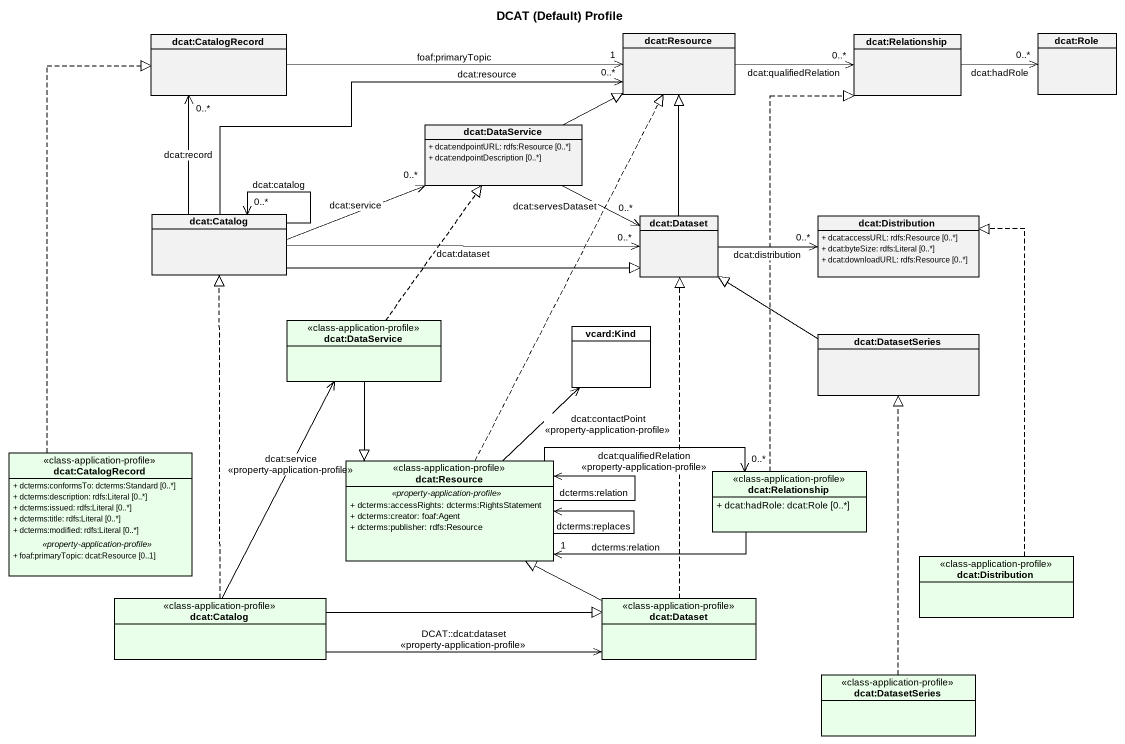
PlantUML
@startuml
title DCAT (Default) Profile
hide circle
hide empty members
skinparam classAttributeIconSize 0
class "dcat:CatalogRecord" as dcat_CatalogRecord
class "dcat:Resource" as dcat_Resource
class "dcat:Relationship" as dcat_Relationship
class "dcat:Role" as dcat_Role
class "dcat:DataService" as dcat_DataService {
  + dcat:endpointURL: rdfs:Resource [0..*]
  + dcat:endpointDescription [0..*]
}
class "dcat:Catalog" as dcat_Catalog
class "dcat:Dataset" as dcat_Dataset
class "dcat:Distribution" as dcat_Distribution {
  + dcat:accessURL: rdfs:Resource [0..*]
  + dcat:byteSize: rdfs:Literal [0..*]
  + dcat:downloadURL: rdfs:Resource [0..*]
}
class "dcat:DataService" as dcat_DataService_2 <<class-application-profile>> #E9FFE9
class "vcard:Kind" as vcard_Kind #FFFFFF
class "dcat:DatasetSeries" as dcat_DatasetSeries
class "dcat:CatalogRecord" as dcat_CatalogRecord_2 <<class-application-profile>> #E9FFE9 {
  + dcterms:conformsTo: dcterms:Standard [0..*]
  + dcterms:description: rdfs:Literal [0..*]
  + dcterms:issued: rdfs:Literal [0..*]
  + dcterms:title: rdfs:Literal [0..*]
  + dcterms:modified: rdfs:Literal [0..*]
  .. <<property-application-profile>> ..
  + foaf:primaryTopic: dcat:Resource [0..1]
}
class "dcat:Resource" as dcat_Resource_2 <<class-application-profile>> #E9FFE9 {
  .. <<property-application-profile>> ..
  + dcterms:accessRights: dcterms:RightsStatement
  + dcterms:creator: foaf:Agent
  + dcterms:publisher: rdfs:Resource
}
class "dcat:Relationship" as dcat_Relationship_2 <<class-application-profile>> #E9FFE9 {
  + dcat:hadRole: dcat:Role [0..*]
}
class "dcat:Distribution" as dcat_Distribution_2 <<class-application-profile>> #E9FFE9
class "dcat:Catalog" as dcat_Catalog_2 <<class-application-profile>> #E9FFE9
class "dcat:Dataset" as dcat_Dataset_2 <<class-application-profile>> #E9FFE9
class "dcat:DatasetSeries" as dcat_DatasetSeries_2 <<class-application-profile>> #E9FFE9
dcat_CatalogRecord -right-> "1" dcat_Resource : foaf:primaryTopic
dcat_Resource -right-> "0..*" dcat_Relationship : dcat:qualifiedRelation
dcat_Relationship -right-> "0..*" dcat_Role : dcat:hadRole
dcat_DataService -right-|> dcat_Resource
dcat_DataService -right-> "0..*" dcat_Dataset : dcat:servesDataset
dcat_Catalog -up-> "0..*" dcat_CatalogRecord : dcat:record
dcat_Catalog -right-> "0..*" dcat_Resource : dcat:resource
dcat_Catalog -right-> "0..*" dcat_DataService : dcat:service
dcat_Catalog --> "0..*" dcat_Catalog : dcat:catalog
dcat_Catalog -right-> "0..*" dcat_Dataset : dcat:dataset
dcat_Catalog -right-|> dcat_Dataset
dcat_Dataset -up-|> dcat_Resource
dcat_Dataset -right-> "0..*" dcat_Distribution : dcat:distribution
dcat_DataService_2 .up.|> dcat_DataService
dcat_DataService_2 --|> dcat_Resource_2
dcat_DatasetSeries -left-|> dcat_Dataset
dcat_CatalogRecord_2 .up.|> dcat_CatalogRecord
dcat_Resource_2 .up.|> dcat_Resource
dcat_Resource_2 -up-> vcard_Kind : dcat:contactPoint\n<<property-application-profile>>
dcat_Resource_2 --> dcat_Resource_2 : dcterms:relation
dcat_Resource_2 --> dcat_Resource_2 : dcterms:replaces
dcat_Resource_2 -right-> "0..*" dcat_Relationship_2 : dcat:qualifiedRelation\n<<property-application-profile>>
dcat_Relationship_2 .up.|> dcat_Relationship
dcat_Relationship_2 -left-> "1" dcat_Resource_2 : dcterms:relation
dcat_Distribution_2 .up.|> dcat_Distribution
dcat_Catalog_2 .up.|> dcat_Catalog
dcat_Catalog_2 -up-> dcat_DataService_2 : dcat:service\n<<property-application-profile>>
dcat_Catalog_2 -right-> dcat_Dataset_2 : DCAT::dcat:dataset\n<<property-application-profile>>
dcat_Catalog_2 -right-|> dcat_Dataset_2
dcat_Dataset_2 .up.|> dcat_Dataset
dcat_Dataset_2 -left-|> dcat_Resource_2
dcat_DatasetSeries_2 .up.|> dcat_DatasetSeries
@enduml
